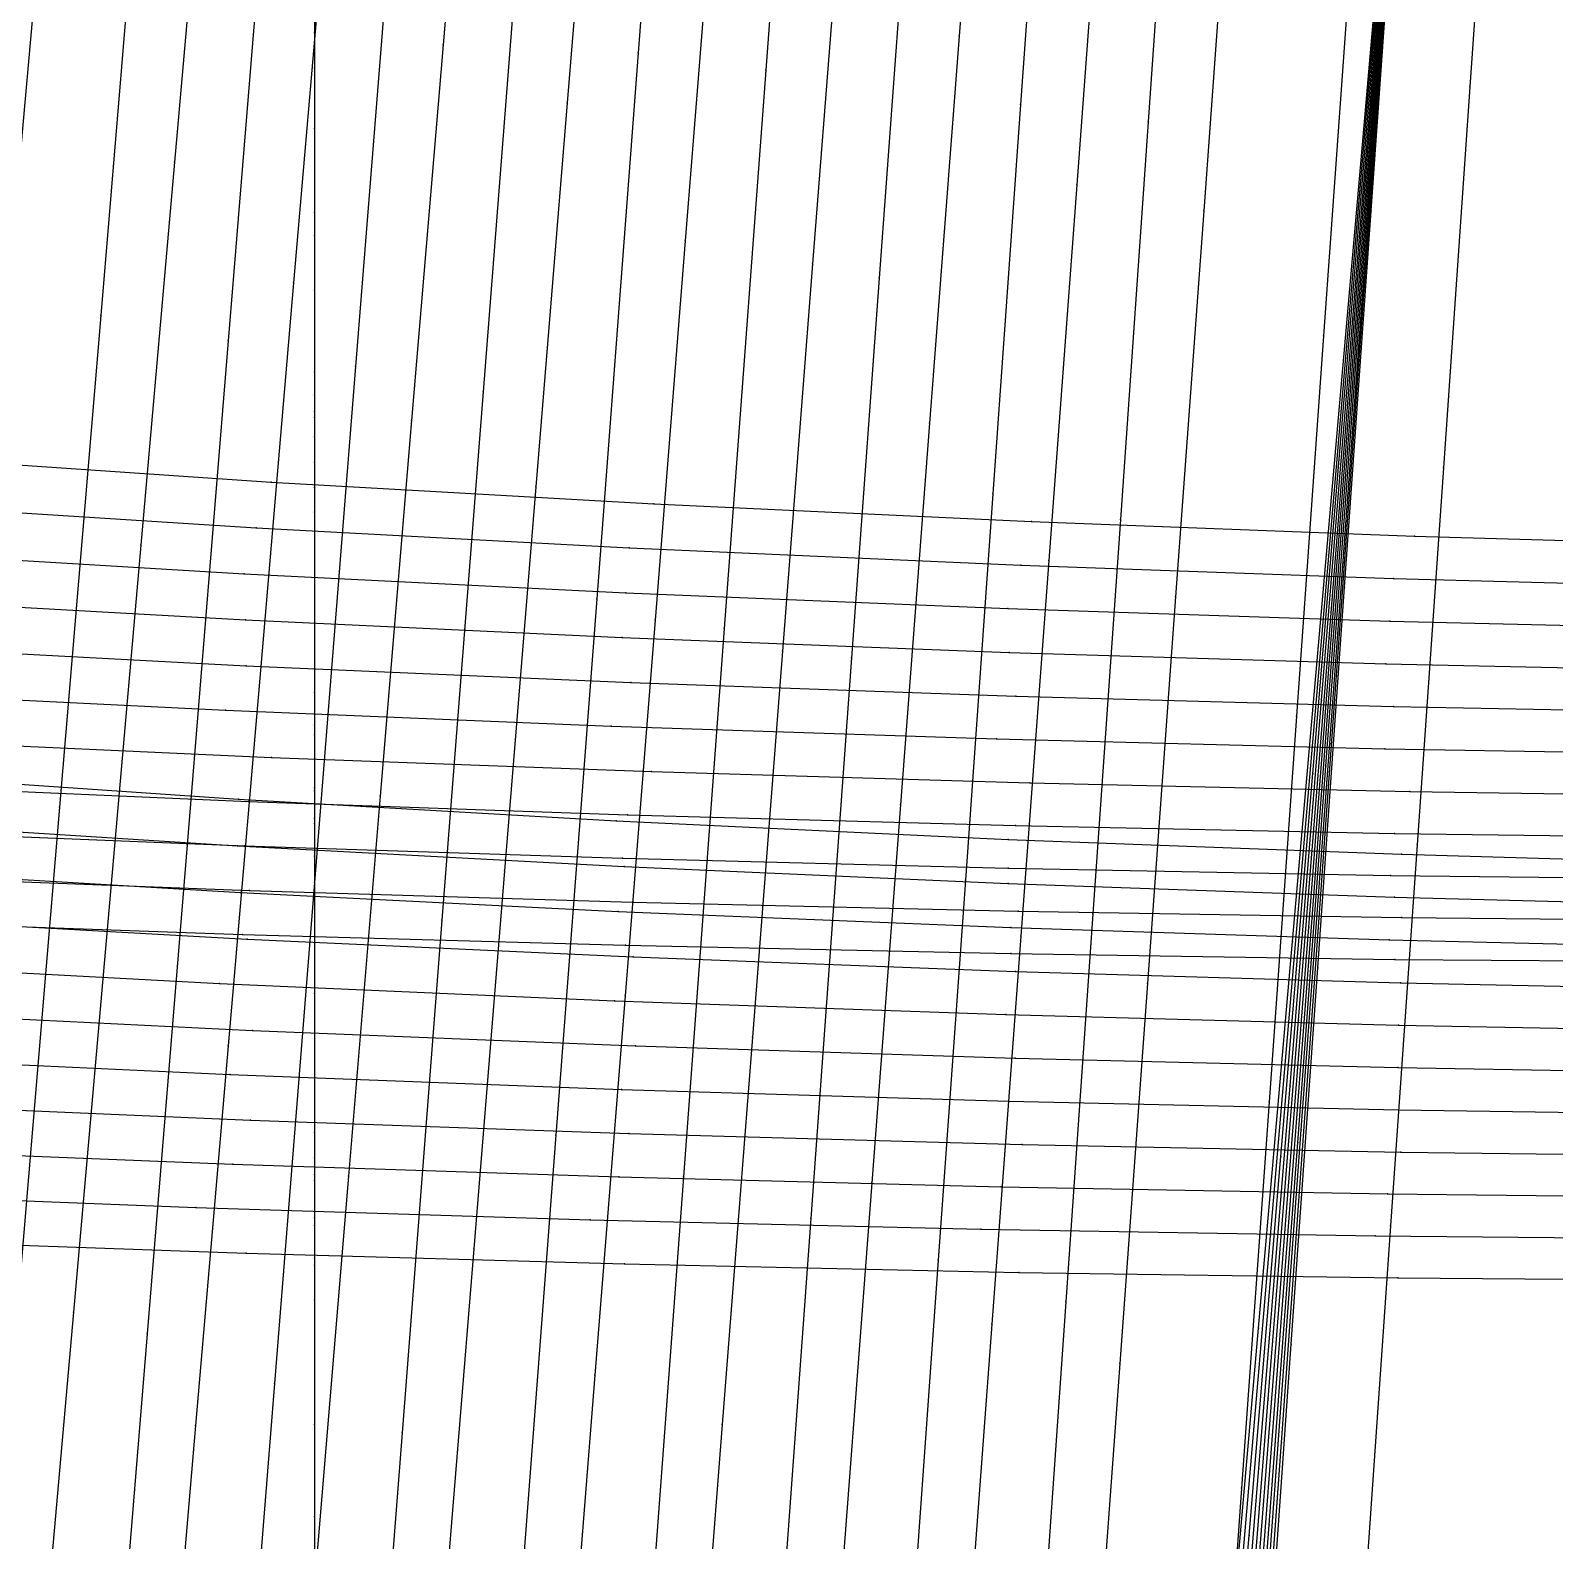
# Model space of a CAD drawing. Extents: x -2408 to 1029, y -526 to 2095.
# Drawn here: x -291.6 to -230.8, y 774.6 to 834.8 of the extents above; entities that cross this region are included whole.
import ezdxf

# ---------------------------------------------------------------- set-up
doc = ezdxf.new("R2010")
doc.units = 0

# ---------------------------------------------------------------- blocks, each defined once
blk = doc.blocks.new(' -30')
at = {"layer": '1'}
for points in [[(-411.373524, 1005.973084), (-395.741295, 1003.294762), (-380.982537, 1000.97185), (-365.812658, 998.782208), (-350.671126, 996.787103), (-335.643521, 994.987391), (-320.458902, 993.349894), (-305.476456, 991.931465), (-290.253334, 990.705195), (-275.086221, 989.677705), (-259.838398, 988.812748), (-244.782035, 988.103728), (-229.520606, 987.520225), (-214.116548, 987.083314)], [(-100.449148, -156.185824), (-101.791872, -171.446992), (-103.134596, -186.70816), (-104.482247, -202.025329), (-105.82497, -217.286495), (-107.147776, -232.321274), (-108.4905, -247.582435), (-109.843601, -262.961548), (-111.186326, -278.222715), (-112.529052, -293.483881), (-113.9153, -309.239693), (-129.520272, -310.056596), (-144.796102, -310.827887), (-159.917939, -311.495083), (-175.20457, -312.011069), (-190.49622, -312.354313), (-205.784118, -312.523858), (-221.079458, -312.526609), (-236.305912, -312.373558)], [(-36.59148, -315.480425), (-46.831846, -316.310787), (-51.691847, -316.704869), (-67.377715, -317.994652), (-66.635922, -309.541909), (-65.310522, -294.438955), (-63.969865, -279.162157), (-62.616455, -263.740033), (-61.268442, -248.379416), (-59.91503, -232.957276), (-58.596081, -217.927838), (-57.242668, -202.505697), (-55.888537, -187.075364), (-54.535126, -171.653236), (-53.20891, -156.540989), (-51.855499, -141.118854), (-50.532141, -126.039166), (-49.17873, -110.617033), (-47.835445, -95.310271), (-46.482034, -79.888139)]]:
    blk.add_lwpolyline(points, dxfattribs=at)
at = {"layer": '14'}
blk.add_lwpolyline([(-412.740637, 993.317148), (-397.798192, 990.762433), (-382.840082, 988.407382), (-367.601045, 986.208617), (-352.58876, 984.230198), (-337.53589, 982.420932), (-322.481054, 980.787744), (-306.948559, 979.311879), (-291.912577, 978.095582), (-276.394841, 977.034537), (-261.339635, 976.171484), (-245.709135, 975.431759), (-230.041771, 974.838048), (-214.56575, 974.39029)], dxfattribs=at)
at = {"layer": '3'}
for p in [(-275.086221, 989.677705), (-259.838398, 988.812748), (-244.782035, 988.103728), (-229.520606, 987.520225), (-276.394841, 977.034537), (-261.339635, 976.171484), (-245.709135, 975.431759), (-230.041771, 974.838048), (-700.956551, 366.560706), (-700.956946, 347.424119), (-700.957308, 329.884465), (-700.957624, 314.580517), (-101.791872, -171.446992), (-54.535126, -171.653236), (-103.134596, -186.70816), (-55.888537, -187.075364), (-104.482247, -202.025329), (-57.242668, -202.505697), (-105.82497, -217.286495), (-58.596081, -217.927838)]:
    blk.add_point(p, dxfattribs=at)
at = {"layer": '8'}
blk.add_lwpolyline([(-700.953674, 505.879898), (-700.95409, 485.75853), (-700.954458, 467.90115), (-700.95481, 450.86053), (-700.955198, 432.063291), (-700.955609, 412.148189), (-700.955925, 396.86254), (-700.956241, 381.576891), (-700.956551, 366.560706), (-700.956946, 347.424119), (-700.957308, 329.884465), (-700.957624, 314.580517), (-700.957934, 299.567665), (-700.958176, 287.845173)], dxfattribs=at)
blk = doc.blocks.new(' -31')
at = {"layer": '1'}
for points in [[(-412.2272, 1003.398908), (-397.015674, 1000.905477), (-382.162075, 998.66676), (-366.967246, 996.565387), (-352.064695, 994.680052), (-336.544248, 992.899487), (-321.622823, 991.366514), (-306.063224, 989.969857), (-291.275461, 988.843302), (-275.685007, 987.846192), (-260.811204, 987.051404), (-245.204271, 986.362211), (-230.354188, 985.833593), (-215.338268, 985.438519)], [(-95.751372, -160.438205), (-97.048505, -175.56631), (-98.359348, -190.8543), (-99.656482, -205.982398), (-100.953615, -221.110486), (-102.239732, -236.110072), (-103.536868, -251.238174), (-104.853515, -266.593834), (-106.150648, -281.721932), (-107.44778, -296.850032), (-108.810968, -312.748528), (-124.487154, -313.562193), (-139.9049, -314.335203), (-155.184262, -315.008965), (-170.61236, -315.538121), (-186.045396, -315.90038), (-201.521292, -316.091961), (-216.958478, -316.116997), (-232.359318, -315.984525)], [(-36.605476, -318.98546), (-46.819592, -319.813747), (-51.653008, -320.205687), (-67.358122, -321.497192), (-67.231789, -320.02193), (-65.971967, -305.310233), (-64.666787, -290.068855), (-63.365997, -274.878742), (-62.055004, -259.569495), (-60.747751, -244.303919), (-59.426088, -228.870083), (-58.115096, -213.560837), (-56.800419, -198.208568), (-55.489426, -182.899325), (-54.178433, -167.590082), (-52.892138, -152.569269), (-51.577026, -137.211934), (-50.266034, -121.902688), (-48.955041, -106.593432), (-47.651656, -91.37302), (-46.340662, -76.063769)]]:
    blk.add_lwpolyline(points, dxfattribs=at)
at = {"layer": '14'}
blk.add_lwpolyline([(-414.790129, 990.95355), (-399.380814, 988.421363), (-383.940009, 986.09023), (-368.948062, 984.016808), (-353.455415, 982.059377), (-337.922035, 980.274449), (-322.38773, 978.677124), (-307.104799, 977.312651), (-291.630691, 976.140108), (-276.427318, 975.167904), (-261.011429, 974.343856), (-245.703807, 973.672048), (-230.309778, 973.133422), (-215.019542, 972.729054)], dxfattribs=at)
at = {"layer": '3'}
for p in [(-275.685007, 987.846192), (-260.811204, 987.051404), (-245.204271, 986.362211), (-230.354188, 985.833593), (-276.427318, 975.167904), (-261.011429, 974.343856), (-245.703807, 973.672048), (-230.309778, 973.133422), (-700.956551, 365.652977), (-700.956946, 346.119563), (-700.957308, 328.216197), (-54.178433, -167.590082), (-97.048505, -175.56631), (-55.489426, -182.899325), (-98.359348, -190.8543), (-56.800419, -198.208568), (-99.656482, -205.982398), (-58.115096, -213.560837), (-100.953615, -221.110486)]:
    blk.add_point(p, dxfattribs=at)
at = {"layer": '8'}
blk.add_lwpolyline([(-700.953674, 507.861099), (-700.95409, 487.322493), (-700.954458, 469.094819), (-700.95481, 451.700844), (-700.955198, 432.513816), (-700.955609, 412.185753), (-700.955925, 396.583138), (-700.956241, 380.980522), (-700.956551, 365.652977), (-700.956946, 346.119563), (-700.957308, 328.216197), (-700.957624, 312.5949), (-700.957934, 297.270754), (-700.958176, 285.305176)], dxfattribs=at)
blk = doc.blocks.new(' -32')
at = {"layer": '1'}
for points in [[(-412.729754, 1000.827241), (-397.538175, 998.448761), (-382.453824, 996.279307), (-367.387618, 994.290134), (-352.25817, 992.460743), (-336.985857, 990.789932), (-321.817783, 989.313987), (-306.593114, 988.025551), (-291.392571, 986.935484), (-276.156874, 986.019829), (-260.936463, 985.257985), (-245.709809, 984.630858), (-230.488011, 984.128957), (-215.247587, 983.767109)], [(-89.840029, -150.404417), (-91.093047, -165.390004), (-92.344991, -180.362762), (-93.596934, -195.335512), (-94.864045, -210.489664), (-96.115987, -225.462412), (-97.384657, -240.635189), (-98.636602, -255.607938), (-99.904476, -270.771197), (-101.15642, -285.743947), (-102.408364, -300.716696), (-103.707876, -316.258354), (-119.320738, -317.060753), (-134.435872, -317.814663), (-149.433373, -318.481917), (-164.557767, -319.02038), (-179.686893, -319.407358), (-194.769774, -319.63598), (-209.903644, -319.70962), (-224.958535, -319.632813)], [(-36.619105, -322.490482), (-46.80871, -323.316803), (-51.615619, -323.706624), (-67.34035, -324.999847), (-66.602145, -316.171308), (-65.350989, -301.208161), (-64.063095, -285.805646), (-62.807046, -270.783999), (-61.484815, -254.970842), (-60.239866, -240.081928), (-58.96323, -224.81405), (-57.699529, -209.700867), (-56.422891, -194.432985), (-55.162551, -179.360005), (-53.885408, -164.086064), (-52.608772, -148.818207), (-51.332135, -133.550329), (-50.072358, -118.484087), (-48.793116, -103.185054), (-47.51648, -87.917185), (-46.235867, -72.60176)]]:
    blk.add_lwpolyline(points, dxfattribs=at)
at = {"layer": '14'}
for points in [[(-413.513017, 988.088703), (-398.371981, 985.732108), (-382.935301, 983.524182), (-367.742132, 981.534468), (-352.507979, 979.710591), (-337.27359, 978.052334), (-322.022067, 976.575291), (-307.039361, 975.32188), (-291.89249, 974.243828), (-276.303092, 973.30889), (-261.241835, 972.55637), (-245.599616, 971.918152), (-230.517079, 971.43226), (-214.931823, 971.059083)], [(-103.0801, -156.333471), (-104.738758, -176.170364), (-106.377959, -195.774548), (-107.96852, -214.797032), (-109.481255, -232.888736), (-110.88698, -249.700649), (-112.544377, -269.522458), (-113.890472, -285.621214), (-115.439358, -304.144764), (-133.292378, -305.063687), (-149.93868, -305.791969), (-165.686802, -306.34897), (-181.895576, -306.748425), (-198.109271, -306.964771), (-214.325459, -307.002336), (-230.541683, -306.865451)]]:
    blk.add_lwpolyline(points, dxfattribs=at)
at = {"layer": '3'}
for p in [(-276.156874, 986.019829), (-260.936463, 985.257985), (-245.709809, 984.630858), (-230.488011, 984.128957), (-276.303092, 973.30889), (-261.241835, 972.55637), (-245.599616, 971.918152), (-230.517079, 971.43226), (-700.956448, 369.909708), (-700.956751, 354.613812), (-700.957132, 335.431994), (-700.957472, 318.245988), (-91.093047, -165.390004), (-104.738758, -176.170364), (-55.162551, -179.360005), (-92.344991, -180.362762), (-56.422891, -194.432985), (-93.596934, -195.335512), (-106.377959, -195.774548), (-57.699529, -209.700867), (-94.864045, -210.489664), (-58.96323, -224.81405)]:
    blk.add_point(p, dxfattribs=at)
at = {"layer": '8'}
blk.add_lwpolyline([(-700.953674, 509.8423), (-700.95409, 488.886455), (-700.954458, 470.288488), (-700.95481, 452.541158), (-700.955198, 432.964349), (-700.955505, 417.481348), (-700.95582, 401.624134), (-700.956136, 385.673368), (-700.956448, 369.909708), (-700.956751, 354.613812), (-700.957132, 335.431994), (-700.957472, 318.245988), (-700.95776, 303.721027), (-700.958064, 288.378354), (-700.958176, 282.765179)], dxfattribs=at)
blk = doc.blocks.new(' -33')
at = {"layer": '1'}
for points in [[(-411.961981, 998.117372), (-396.89738, 995.876894), (-382.016764, 993.842441), (-366.648808, 991.912787), (-351.727975, 990.197473), (-336.422339, 988.611354), (-321.465682, 987.242601), (-306.512614, 986.056419), (-291.527457, 985.047648), (-276.088338, 984.177619), (-261.085788, 983.47635), (-245.656514, 982.886327), (-230.644244, 982.430943), (-215.128314, 982.099588)], [(-84.88423, -151.589275), (-86.142193, -167.007489), (-87.39111, -182.314825), (-88.640026, -197.622161), (-89.869945, -212.696667), (-91.118861, -228.004001), (-92.350239, -243.096378), (-93.599157, -258.403709), (-94.829336, -273.481381), (-96.078253, -288.788712), (-97.32717, -304.096043), (-98.605747, -319.766922), (-114.286348, -320.566445), (-129.539195, -321.322066), (-144.716191, -321.996121), (-159.977908, -322.54537), (-175.244247, -322.948611), (-190.387925, -323.196376), (-205.659296, -323.292831), (-220.881691, -323.237825), (-236.151977, -323.032284)], [(-36.094769, -325.951828), (-46.799045, -326.819305), (-51.582775, -327.206991), (-67.323875, -328.497887), (-66.058339, -313.006987), (-64.80344, -297.646285), (-63.548538, -282.285545), (-62.319356, -267.239636), (-61.064456, -251.878919), (-59.832761, -236.802251), (-58.577859, -221.441532), (-57.332091, -206.192597), (-56.077191, -190.831883), (-54.834655, -175.622509), (-53.579755, -160.261794), (-52.321054, -144.854568), (-51.066153, -129.493851), (-49.834457, -114.417185), (-48.579557, -99.056469), (-47.358103, -84.105153), (-46.103202, -68.744428)]]:
    blk.add_lwpolyline(points, dxfattribs=at)
at = {"layer": '14'}
for points in [[(-414.849779, 985.714339), (-399.248583, 983.383719), (-384.126321, 981.308307), (-368.475385, 979.341077), (-353.567356, 977.627548), (-337.876936, 975.992946), (-322.169785, 974.551018), (-306.755484, 973.340364), (-291.217941, 972.307252), (-276.025194, 971.457875), (-260.647239, 970.744228), (-245.398865, 970.170211), (-230.056463, 969.719094), (-214.797145, 969.392556)], [(-98.000106, -156.169227), (-99.658764, -176.49855), (-101.297966, -196.589424), (-102.888527, -216.084111), (-104.401261, -234.62493), (-105.806986, -251.854187), (-107.464383, -272.168058), (-108.810477, -288.666453), (-110.359364, -307.649975), (-128.086269, -308.556416), (-144.71731, -309.285635), (-160.772806, -309.863235), (-175.895349, -310.259592), (-192.274494, -310.515753), (-208.656509, -310.593876), (-225.038908, -310.495855)]]:
    blk.add_lwpolyline(points, dxfattribs=at)
at = {"layer": '3'}
for p in [(-276.088338, 984.177619), (-261.085788, 983.47635), (-245.656514, 982.886327), (-230.644244, 982.430943), (-276.025194, 971.457875), (-260.647239, 970.744228), (-245.398865, 970.170211), (-230.056463, 969.719094), (-700.956652, 358.633801), (-700.956946, 343.510434), (-700.957308, 324.879663), (-86.142193, -167.007489), (-54.834655, -175.622509), (-99.658764, -176.49855), (-87.39111, -182.314825), (-56.077191, -190.831883), (-101.297966, -196.589424), (-88.640026, -197.622161), (-57.332091, -206.192597), (-89.869945, -212.696667), (-102.888527, -216.084111), (-58.577859, -221.441532)]:
    blk.add_point(p, dxfattribs=at)
at = {"layer": '8'}
blk.add_lwpolyline([(-700.953674, 511.823502), (-700.954028, 493.650369), (-700.954378, 475.636261), (-700.954718, 458.108068), (-700.955099, 438.544343), (-700.955402, 422.943899), (-700.955714, 406.866367), (-700.95603, 390.598014), (-700.956345, 374.425076), (-700.956652, 358.633801), (-700.956946, 343.510434), (-700.957308, 324.879663), (-700.957624, 308.623679), (-700.957934, 292.676912), (-700.958176, 280.225182)], dxfattribs=at)
blk = doc.blocks.new(' -34')
at = {"layer": '1'}
for points in [[(-412.994413, 995.745823), (-397.799861, 993.576451), (-382.722518, 991.598754), (-367.483907, 989.763779), (-352.346175, 988.095232), (-337.021788, 986.577503), (-321.730588, 985.251048), (-306.590636, 984.120804), (-291.27251, 983.153903), (-276.06515, 982.352131), (-260.73121, 981.684495), (-245.392154, 981.143215), (-230.338441, 980.727177), (-214.992801, 980.435879)], [(-80.260207, -157.013433), (-81.44017, -171.825955), (-82.644465, -186.943925), (-83.837499, -201.920551), (-85.041792, -217.038513), (-86.246086, -232.156475), (-87.440475, -247.150101), (-88.644771, -262.268068), (-89.83755, -277.241455), (-91.041846, -292.359424), (-92.24614, -307.477391), (-93.504591, -323.275261), (-109.252, -324.072185), (-124.642724, -324.829594), (-140.018732, -325.510934), (-155.418019, -326.070068), (-170.821813, -326.488962), (-186.19169, -326.757586), (-201.600749, -326.874913), (-216.989871, -326.840304), (-232.398229, -326.653351)], [(-46.790519, -330.321388), (-51.726488, -330.717326), (-67.30835, -331.988258), (-66.64172, -323.64138), (-65.438223, -308.572395), (-64.232601, -293.476801), (-63.031731, -278.440717), (-61.826106, -263.345104), (-60.628775, -248.353321), (-59.423152, -233.257727), (-58.203864, -217.991015), (-56.998239, -202.895399), (-55.782061, -187.667625), (-54.576437, -172.572013), (-53.344711, -157.14957), (-52.139088, -142.05396), (-50.933465, -126.958359), (-49.736135, -111.966576), (-48.490324, -96.367776), (-47.296939, -81.425406), (-46.051128, -65.82661)]]:
    blk.add_lwpolyline(points, dxfattribs=at)
at = {"layer": '14'}
for points in [[(-415.065461, 983.214414), (-399.522486, 980.993792), (-384.239738, 978.988315), (-368.935912, 977.147014), (-353.592861, 975.459212), (-338.253338, 973.937193), (-323.189596, 972.623136), (-307.862851, 971.478358), (-292.70988, 970.517946), (-277.127204, 969.688538), (-261.377122, 968.997943), (-245.786458, 968.44933), (-230.134274, 968.026103), (-214.616884, 967.729416)], [(-92.920102, -156.004968), (-94.578761, -176.826736), (-96.217961, -197.404242), (-97.808522, -217.371158), (-99.321257, -236.361099), (-100.726982, -254.0077), (-102.384379, -274.813633), (-103.730474, -291.711672), (-105.27936, -311.155167), (-122.88965, -312.049685), (-139.505846, -312.779335), (-155.645612, -313.369464), (-172.597044, -313.824843), (-189.14234, -314.09096), (-205.690499, -314.180524), (-222.238975, -314.093077), (-238.78523, -313.828165)]]:
    blk.add_lwpolyline(points, dxfattribs=at)
at = {"layer": '3'}
for p in [(-276.06515, 982.352131), (-260.73121, 981.684495), (-245.392154, 981.143215), (-230.338441, 980.727177), (-277.127204, 969.688538), (-261.377122, 968.997943), (-245.786458, 968.44933), (-230.134274, 968.026103), (-700.956345, 373.72403), (-700.956652, 357.62448), (-700.956946, 342.205879), (-700.957308, 323.211396), (-81.44017, -171.825955), (-54.576437, -172.572013), (-94.578761, -176.826736), (-82.644465, -186.943925), (-55.782061, -187.667625), (-96.217961, -197.404242), (-83.837499, -201.920551), (-56.998239, -202.895399), (-97.808522, -217.371158), (-85.041792, -217.038513), (-58.203864, -217.991015)]:
    blk.add_point(p, dxfattribs=at)
at = {"layer": '8'}
blk.add_lwpolyline([(-700.953674, 513.804703), (-700.954028, 495.276801), (-700.954378, 476.91103), (-700.954718, 459.040651), (-700.955099, 439.09501), (-700.955402, 423.190017), (-700.955714, 406.798633), (-700.95603, 390.212692), (-700.956345, 373.72403), (-700.956652, 357.62448), (-700.956946, 342.205879), (-700.957308, 323.211396), (-700.957624, 306.638075), (-700.957934, 290.379991), (-700.958176, 277.685184)], dxfattribs=at)
blk = doc.blocks.new(' -35')
at = {"layer": '1'}
for points in [[(-414.685584, 993.510281), (-399.456029, 991.412919), (-384.066255, 989.465779), (-368.795335, 987.694646), (-353.40563, 986.063434), (-338.101332, 984.609462), (-323.08904, 983.365764), (-307.754268, 982.276277), (-292.235381, 981.344765), (-276.881329, 980.576891), (-261.513174, 979.94598), (-246.148302, 979.438741), (-230.680906, 979.043986), (-214.761059, 978.775616)], [(-75.178382, -156.82602), (-76.363233, -172.051669), (-77.564748, -187.491468), (-78.762193, -202.878946), (-79.963709, -218.318738), (-81.165225, -233.758529), (-82.363927, -249.162179), (-83.565441, -264.601967), (-84.762146, -279.979977), (-85.96366, -295.419764), (-87.165176, -310.859553), (-88.404436, -326.784325), (-104.176186, -327.575774), (-119.569133, -328.32901), (-134.74357, -329.002496), (-150.144517, -329.571386), (-165.549824, -330.008253), (-180.997066, -330.303269), (-196.40788, -330.450618), (-211.777763, -330.448873), (-227.188538, -330.296293)], [(-46.78319, -333.82473), (-51.702818, -334.219371), (-67.295289, -335.491257), (-67.202679, -334.305783), (-66.054287, -319.605575), (-64.888051, -304.676936), (-63.702103, -289.495978), (-62.523941, -274.414689), (-61.334851, -259.193508), (-60.15669, -244.112224), (-58.947935, -228.639329), (-57.769772, -213.558038), (-56.592683, -198.490496), (-55.373895, -182.88917), (-54.207329, -167.956315), (-52.988542, -152.354986), (-51.849061, -137.768841), (-50.630274, -122.167512), (-49.489065, -107.559232), (-48.310904, -92.47795), (-47.133816, -77.410409), (-45.915028, -61.809078)]]:
    blk.add_lwpolyline(points, dxfattribs=at)
at = {"layer": '14'}
for points in [[(-412.439514, 980.364073), (-397.273336, 978.319749), (-382.378851, 976.471969), (-367.445227, 974.769211), (-352.516082, 973.21241), (-337.57244, 971.813351), (-322.08609, 970.550151), (-306.369598, 969.460313), (-290.88519, 968.554393), (-275.801216, 967.815642), (-260.541089, 967.200202), (-245.411211, 966.712004), (-230.155305, 966.336682), (-214.929733, 966.076748)], [(-87.840106, -155.840719), (-89.498765, -177.154936), (-91.137966, -198.219114), (-92.728527, -218.658241), (-94.241262, -238.097298), (-95.646987, -256.161237), (-97.304385, -277.459236), (-98.650479, -294.756912), (-100.199366, -314.660378), (-117.38212, -315.528444), (-133.723495, -316.249439), (-149.729661, -316.848071), (-166.400429, -317.32482), (-182.940826, -317.628998), (-199.484468, -317.762168), (-216.02885, -317.721709), (-232.571452, -317.504998)]]:
    blk.add_lwpolyline(points, dxfattribs=at)
at = {"layer": '3'}
for p in [(-276.881329, 980.576891), (-261.513174, 979.94598), (-246.148302, 979.438741), (-230.680906, 979.043986), (-275.801216, 967.815642), (-260.541089, 967.200202), (-245.411211, 966.712004), (-230.155305, 966.336682), (-700.956345, 373.022984), (-700.956652, 356.61516), (-700.956946, 340.901323), (-700.957221, 326.178895), (-54.207329, -167.956315), (-76.363233, -172.051669), (-89.498765, -177.154936), (-55.373895, -182.88917), (-77.564748, -187.491468), (-91.137966, -198.219114), (-56.592683, -198.490496), (-78.762193, -202.878946), (-57.769772, -213.558038), (-92.728527, -218.658241), (-79.963709, -218.318738)]:
    blk.add_point(p, dxfattribs=at)
at = {"layer": '8'}
blk.add_lwpolyline([(-700.953674, 515.785904), (-700.954028, 496.90323), (-700.954378, 478.185792), (-700.954718, 459.973234), (-700.955099, 439.645677), (-700.955402, 423.436136), (-700.955714, 406.73088), (-700.95603, 389.827352), (-700.956345, 373.022984), (-700.956652, 356.61516), (-700.956946, 340.901323), (-700.957221, 326.178895), (-700.95755, 308.605239), (-700.957822, 294.027856), (-700.958098, 279.321955), (-700.958176, 275.145187)], dxfattribs=at)
blk = doc.blocks.new(' -36')
at = {"layer": '1'}
for points in [[(-411.707759, 990.66733), (-396.37825, 988.68024), (-381.338483, 986.887665), (-366.022177, 985.21425), (-350.950072, 983.715811), (-335.487168, 982.3508), (-320.384614, 981.200971), (-305.288093, 980.220022), (-290.16462, 979.389111), (-275.035308, 978.696912), (-259.899737, 978.131334), (-244.813666, 977.681409), (-229.671196, 977.337734), (-214.526717, 977.118518)], [(-69.368407, -147.064914), (-70.52591, -162.282796), (-71.699247, -177.708834), (-72.85675, -192.926705), (-74.003308, -208.000684), (-75.16081, -223.21855), (-76.318313, -238.436426), (-77.49399, -253.893231), (-78.651493, -269.111104), (-79.810639, -284.350588), (-80.968142, -299.568461), (-82.125643, -314.786335), (-83.305082, -330.292625), (-99.141903, -331.081537), (-114.155036, -331.812209), (-129.567269, -332.497333), (-144.587641, -333.061371), (-159.612023, -333.50755), (-174.995669, -333.831711), (-190.025621, -334.012844), (-205.04221, -334.055417), (-220.072959, -333.956495), (-235.103038, -333.713633)], [(-46.776857, -337.327843), (-51.675367, -337.720487), (-67.28332, -338.991051), (-66.943126, -334.541418), (-65.800352, -319.594318), (-64.657857, -304.650864), (-63.495757, -289.450985), (-62.315311, -274.011139), (-61.145822, -258.714614), (-59.965376, -243.27477), (-58.793954, -227.952949), (-57.613508, -212.513101), (-56.461324, -197.442908), (-55.280878, -182.003064), (-54.128693, -166.932872), (-52.948248, -151.493047), (-51.778758, -136.196494), (-50.598314, -120.756668), (-49.42689, -105.434828), (-48.246445, -89.995), (-47.084343, -74.795094), (-45.863193, -58.822854)]]:
    blk.add_lwpolyline(points, dxfattribs=at)
at = {"layer": '14'}
for points in [[(-414.402498, 978.215735), (-398.816805, 976.185844), (-383.511129, 974.354146), (-368.166007, 972.669229), (-352.826267, 971.136628), (-337.472426, 969.771417), (-322.421529, 968.612458), (-307.156428, 967.609448), (-292.130002, 966.77317), (-276.690177, 966.054913), (-261.092076, 965.462484), (-245.653449, 964.99914), (-230.120728, 964.650726), (-214.66927, 964.419268)], [(-81.657932, -141.186068), (-83.313349, -162.950089), (-84.968764, -184.714092), (-86.594995, -206.0944), (-88.162856, -226.707319), (-89.643165, -246.169163), (-91.006734, -264.096221), (-92.224381, -280.104814), (-93.570475, -297.802131), (-95.119362, -318.165569), (-112.206748, -319.022967), (-128.535852, -319.743429), (-144.610681, -320.351427), (-160.290547, -320.820687), (-176.996435, -321.162546), (-193.706021, -321.336039), (-210.416724, -321.336434), (-227.125966, -321.159)]]:
    blk.add_lwpolyline(points, dxfattribs=at)
at = {"layer": '3'}
for p in [(-275.035308, 978.696912), (-259.899737, 978.131334), (-244.813666, 977.681409), (-229.671196, 977.337734), (-276.690177, 966.054913), (-261.092076, 965.462484), (-245.653449, 964.99914), (-230.120728, 964.650726), (-700.956345, 372.321923), (-700.956652, 355.605825), (-700.956946, 339.596753), (-700.957221, 324.597717), (-70.52591, -162.282796), (-83.313349, -162.950089), (-54.128693, -166.932872), (-71.699247, -177.708834), (-55.280878, -182.003064), (-84.968764, -184.714092), (-72.85675, -192.926705), (-56.461324, -197.442908), (-86.594995, -206.0944), (-74.003308, -208.000684), (-57.613508, -212.513101)]:
    blk.add_point(p, dxfattribs=at)
at = {"layer": '8'}
blk.add_lwpolyline([(-700.953674, 517.767105), (-700.954028, 498.52966), (-700.954378, 479.460557), (-700.954718, 460.90582), (-700.955099, 440.196339), (-700.955402, 423.682258), (-700.955714, 406.66315), (-700.95603, 389.442035), (-700.956345, 372.321923), (-700.956652, 355.605825), (-700.956946, 339.596753), (-700.957221, 324.597717), (-700.95755, 306.693891), (-700.957822, 291.84263), (-700.958098, 276.860416), (-700.958176, 272.605171)], dxfattribs=at)
blk = doc.blocks.new(' -37')
at = {"layer": '1'}
for points in [[(-414.263749, 988.626039), (-399.012783, 986.705536), (-383.641677, 984.924804), (-368.25393, 983.293401), (-353.013124, 981.827192), (-337.595151, 980.512537), (-322.249929, 979.387267), (-306.805765, 978.425619), (-291.410465, 977.617821), (-275.951208, 976.945654), (-260.851131, 976.413247), (-245.383191, 975.982942), (-230.272819, 975.66794), (-214.800353, 975.469849)], [(-64.70213, -152.2468), (-65.838876, -167.529269), (-66.952574, -182.501879), (-68.066272, -197.474488), (-69.217031, -212.94534), (-70.330728, -227.917937), (-71.444426, -242.890543), (-72.581959, -258.183594), (-73.695657, -273.156189), (-74.81739, -288.23683), (-75.931088, -303.209436), (-77.044785, -318.182043), (-78.206615, -333.801727), (-94.07087, -334.585086), (-109.086264, -335.310046), (-124.104209, -335.978415), (-139.330658, -336.559415), (-154.356535, -337.020699), (-169.482145, -337.362507), (-184.513669, -337.573189), (-200.0298, -337.649394), (-215.062681, -337.581749), (-230.079625, -337.371635)], [(-46.771507, -340.831337), (-51.650178, -341.222437), (-67.272859, -342.494316), (-66.084502, -326.620334), (-64.961208, -311.615444), (-63.822191, -296.400515), (-62.698897, -281.395621), (-61.551281, -266.065857), (-60.427986, -251.060959), (-59.297045, -235.953924), (-58.173751, -220.949029), (-57.032149, -205.699593), (-55.908856, -190.694718), (-54.777913, -175.587665), (-53.654619, -160.582767), (-52.507005, -145.253002), (-51.383711, -130.248104), (-50.24211, -114.998673), (-49.118816, -99.993788), (-47.979797, -84.778843), (-46.856502, -69.773948), (-45.731105, -54.740979)]]:
    blk.add_lwpolyline(points, dxfattribs=at)
at = {"layer": '14'}
for points in [[(-401.005905, 974.154058), (-385.290081, 972.331459), (-369.534435, 970.658148), (-353.784975, 969.144298), (-338.021741, 967.806655), (-322.581244, 966.681091), (-306.953977, 965.713478), (-291.605429, 964.913202), (-275.873302, 964.232931), (-260.7973, 963.703712), (-245.111403, 963.272636), (-230.031804, 962.968394), (-214.92123, 962.770408)], [(-76.577931, -140.694582), (-78.233347, -162.950072), (-79.888761, -185.205543), (-81.514992, -207.068673), (-83.082854, -228.147085), (-84.563161, -248.048402), (-85.926731, -266.380292), (-87.144377, -282.750393), (-88.490472, -300.84735), (-90.039358, -321.670761), (-108.79075, -322.59944), (-125.341574, -323.318849), (-141.467044, -323.921672), (-156.851784, -324.381672), (-173.553632, -324.73131), (-190.259175, -324.918217), (-206.965845, -324.935832), (-223.671071, -324.777599)]]:
    blk.add_lwpolyline(points, dxfattribs=at)
at = {"layer": '3'}
for p in [(-275.951208, 976.945654), (-260.851131, 976.413247), (-245.383191, 975.982942), (-230.272819, 975.66794), (-275.873302, 964.232931), (-260.7973, 963.703712), (-245.111403, 963.272636), (-230.031804, 962.968394), (-700.956551, 360.206516), (-700.956849, 343.627916), (-700.957132, 327.975094), (-78.233347, -162.950072), (-65.838876, -167.529269), (-54.777913, -175.587665), (-66.952574, -182.501879), (-79.888761, -185.205543), (-55.908856, -190.694718), (-68.066272, -197.474488), (-57.032149, -205.699593), (-81.514992, -207.068673), (-69.217031, -212.94534), (-58.173751, -220.949029)]:
    blk.add_point(p, dxfattribs=at)
at = {"layer": '8'}
blk.add_lwpolyline([(-700.953674, 519.748306), (-700.954028, 500.156092), (-700.954378, 480.735319), (-700.954718, 461.838403), (-700.955001, 446.185582), (-700.955299, 429.606974), (-700.955609, 412.411159), (-700.955925, 394.906745), (-700.956241, 377.402331), (-700.956551, 360.206516), (-700.956849, 343.627916), (-700.957132, 327.975094), (-700.957472, 309.078169), (-700.95776, 293.107232), (-700.958026, 278.372579), (-700.958176, 270.065174)], dxfattribs=at)
blk = doc.blocks.new(' -38')
at = {"layer": '1'}
for points in [[(-413.372675, 986.16768), (-398.380012, 984.364779), (-383.091149, 982.670512), (-368.117008, 981.152869), (-352.798464, 979.750458), (-337.528291, 978.518327), (-322.182504, 977.456847), (-306.84007, 976.557031), (-291.476278, 975.798552), (-276.106656, 975.171751), (-261.044984, 974.676492), (-245.667599, 974.280945), (-230.429886, 973.992507), (-215.048551, 973.822596)], [(-59.655531, -152.448799), (-60.778149, -167.874637), (-61.897461, -183.255028), (-63.02008, -198.680873), (-64.122376, -213.827451), (-65.244994, -229.253291), (-66.367614, -244.679141), (-67.489424, -260.09386), (-68.612044, -275.519705), (-69.711253, -290.623867), (-70.833872, -306.049707), (-71.956493, -321.475549), (-73.108845, -337.309914), (-89.036407, -338.090877), (-104.18516, -338.817551), (-119.336368, -339.489705), (-134.819004, -340.082836), (-149.977889, -340.555754), (-165.194636, -340.912818), (-180.359181, -341.142881), (-195.518846, -341.239769), (-210.685109, -341.197477), (-225.869472, -341.010858)], [(-46.767049, -344.334946), (-51.629158, -344.72472), (-67.26356, -345.99762), (-66.97114, -342.010342), (-65.865256, -326.931109), (-64.760455, -311.866618), (-63.628014, -296.425219), (-62.506484, -281.132614), (-61.374045, -265.691257), (-60.261109, -250.515838), (-59.128669, -235.074469), (-58.019185, -219.94611), (-56.886746, -204.504754), (-55.756917, -189.098967), (-54.624477, -173.65759), (-53.504059, -158.380151), (-52.371619, -142.938777), (-51.270158, -127.919824), (-50.137718, -112.478447), (-49.024783, -97.30303), (-47.892343, -81.861652), (-46.767913, -66.529503)]]:
    blk.add_lwpolyline(points, dxfattribs=at)
at = {"layer": '14'}
for points in [[(-414.648144, 973.527202), (-399.431742, 971.701881), (-384.198246, 970.019139), (-368.926756, 968.472011), (-353.664202, 967.07645), (-337.813999, 965.804227), (-322.567313, 964.756413), (-307.46852, 963.872489), (-291.787586, 963.100163), (-276.573298, 962.480341), (-261.190993, 961.973783), (-245.947095, 961.584031), (-230.551053, 961.299384), (-215.148676, 961.123001)], [(-72.600103, -155.347952), (-73.706597, -170.552203), (-74.808766, -185.697042), (-76.434997, -208.042974), (-78.002859, -229.586858), (-79.483167, -249.927671), (-80.846736, -268.664389), (-82.064383, -285.395989), (-83.410477, -303.89259), (-84.959364, -325.175972), (-103.62927, -326.094491), (-120.180972, -326.813851), (-136.378517, -327.425353), (-153.498207, -327.945001), (-170.366479, -328.304537), (-187.238479, -328.503487), (-204.111576, -328.533374), (-220.983138, -328.385723), (-237.850496, -328.05206)]]:
    blk.add_lwpolyline(points, dxfattribs=at)
at = {"layer": '3'}
for p in [(-276.106656, 975.171751), (-261.044984, 974.676492), (-245.667599, 974.280945), (-230.429886, 973.992507), (-276.573298, 962.480341), (-261.190993, 961.973783), (-245.947095, 961.584031), (-230.551053, 961.299384), (-700.956551, 359.298787), (-700.956849, 342.419967), (-700.957132, 326.483707), (-60.778149, -167.874637), (-73.706597, -170.552203), (-54.624477, -173.65759), (-61.897461, -183.255028), (-74.808766, -185.697042), (-55.756917, -189.098967), (-63.02008, -198.680873), (-56.886746, -204.504754), (-76.434997, -208.042974), (-64.122376, -213.827451), (-58.019185, -219.94611)]:
    blk.add_point(p, dxfattribs=at)
at = {"layer": '8'}
blk.add_lwpolyline([(-700.953674, 521.729507), (-700.954028, 501.782521), (-700.954378, 482.010081), (-700.954718, 462.770986), (-700.955001, 446.834736), (-700.955299, 429.955916), (-700.955609, 412.448723), (-700.955925, 394.627342), (-700.956241, 376.805981), (-700.956551, 359.298787), (-700.956849, 342.419967), (-700.957132, 326.483707), (-700.957392, 311.804195), (-700.957694, 294.729498), (-700.957982, 278.448017), (-700.958176, 267.525177)], dxfattribs=at)
blk = doc.blocks.new(' -39')
at = {"layer": '1'}
for points in [[(-413.037278, 983.82356), (-397.774347, 982.065886), (-382.579807, 980.454566), (-367.123919, 978.962105), (-351.900996, 977.644657), (-336.915861, 976.507577), (-321.668238, 975.517878), (-306.435503, 974.680333), (-291.172075, 973.974802), (-275.906719, 973.39406), (-260.634175, 972.92972), (-245.262398, 972.569122), (-229.984739, 972.31231), (-214.791414, 972.174482)], [(-54.901841, -156.782888), (-55.997346, -172.161399), (-57.078074, -187.332486), (-58.173579, -202.710995), (-59.27038, -218.107693), (-60.365885, -233.486202), (-61.461389, -248.864711), (-62.536286, -263.953912), (-63.631791, -279.332419), (-64.712761, -294.506884), (-65.808267, -309.885393), (-66.903773, -325.263905), (-68.011785, -340.817986), (-83.960582, -341.594764), (-99.111524, -342.317524), (-113.913382, -342.973938), (-129.592892, -343.580628), (-144.753381, -344.06576), (-159.970925, -344.442322), (-175.137054, -344.697914), (-190.275561, -344.824503), (-205.44389, -344.815251), (-220.612687, -344.663927), (-235.778126, -344.362994)], [(-46.763444, -347.83886), (-51.949772, -348.254585), (-67.255349, -349.501114), (-66.458314, -338.412496), (-65.379945, -323.409859), (-64.298797, -308.368561), (-63.194304, -293.002476), (-62.085663, -277.578708), (-60.981169, -262.212622), (-59.877888, -246.863432), (-58.773394, -231.49735), (-57.680081, -216.28681), (-56.575588, -200.920725), (-55.482244, -185.709765), (-54.377751, -170.343697), (-53.284437, -155.133151), (-52.179942, -139.767061), (-51.078603, -124.444859), (-49.97411, -109.078779), (-48.89256, -94.031883), (-47.788067, -78.665805), (-46.693746, -63.441231)]]:
    blk.add_lwpolyline(points, dxfattribs=at)
at = {"layer": '14'}
for points in [[(-402.085336, 969.767782), (-386.442277, 968.085819), (-370.807059, 966.548447), (-355.158406, 965.167085), (-339.829887, 963.982651), (-324.211107, 962.949385), (-308.759855, 962.082264), (-293.609688, 961.367241), (-278.044998, 960.760334), (-262.319546, 960.2692), (-246.748947, 959.896897), (-231.040638, 959.631903), (-215.351973, 959.477067)], [(-66.967937, -147.432511), (-68.073349, -162.950088), (-69.178761, -178.467665), (-70.275525, -193.863853), (-71.354995, -209.017263), (-72.922857, -231.026639), (-74.403165, -251.80694), (-75.766733, -270.94848), (-76.98438, -288.041587), (-78.330474, -306.937831), (-79.87936, -328.681183), (-98.14022, -329.574564), (-114.434603, -330.284646), (-130.482904, -330.899735), (-147.249324, -331.43062), (-164.112816, -331.823005), (-180.980502, -332.061917), (-197.849736, -332.137332), (-214.717899, -332.039229), (-231.582355, -331.757586)]]:
    blk.add_lwpolyline(points, dxfattribs=at)
at = {"layer": '3'}
for p in [(-275.906719, 973.39406), (-260.634175, 972.92972), (-245.262398, 972.569122), (-229.984739, 972.31231), (-278.044998, 960.760334), (-262.319546, 960.2692), (-246.748947, 959.896897), (-231.040638, 959.631903), (-700.956551, 358.391039), (-700.956849, 341.212017), (-700.957132, 324.99232), (-68.073349, -162.950088), (-54.377751, -170.343697), (-55.997346, -172.161399), (-69.178761, -178.467665), (-55.482244, -185.709765), (-57.078074, -187.332486), (-70.275525, -193.863853), (-56.575588, -200.920725), (-58.173579, -202.710995), (-71.354995, -209.017263), (-57.680081, -216.28681), (-59.27038, -218.107693)]:
    blk.add_point(p, dxfattribs=at)
at = {"layer": '8'}
blk.add_lwpolyline([(-700.953674, 523.710709), (-700.954028, 503.40895), (-700.954378, 483.28485), (-700.954718, 463.703569), (-700.955001, 447.48388), (-700.955299, 430.304858), (-700.955609, 412.486286), (-700.955925, 394.347959), (-700.956241, 376.209612), (-700.956551, 358.391039), (-700.956849, 341.212017), (-700.957132, 324.99232), (-700.957392, 310.051738), (-700.957694, 292.673349), (-700.957982, 276.102293), (-700.958176, 264.98518)], dxfattribs=at)
blk = doc.blocks.new(' -40')
at = {"layer": '1'}
for points in [[(-413.422716, 981.60052), (-398.162352, 979.909589), (-382.954434, 978.356849), (-367.666352, 976.938653), (-352.4565, 975.682118), (-337.142443, 974.578416), (-321.937139, 973.643077), (-306.604028, 972.846223), (-291.515443, 972.188616), (-276.171575, 971.640138), (-260.908913, 971.207985), (-245.558737, 970.877499), (-230.243138, 970.646141), (-214.890014, 970.529725)], [(-49.116223, -146.518771), (-50.16535, -161.557697), (-51.224546, -176.740962), (-52.273251, -191.773832), (-53.332446, -206.957082), (-54.398895, -222.244329), (-55.458089, -237.427587), (-56.517284, -252.610845), (-57.595127, -268.061416), (-58.654322, -283.244669), (-59.704674, -298.30116)], [(-46.760602, -351.342583), (-51.930402, -351.756984), (-67.248149, -353.004608), (-66.886593, -347.874671), (-65.835405, -332.959915), (-64.78317, -318.0303), (-63.713644, -302.855353), (-62.623366, -287.385957), (-61.553839, -272.211011), (-60.483517, -257.02478), (-59.413992, -241.849848), (-58.356571, -226.846667), (-57.287044, -211.671721), (-56.229515, -196.667001), (-55.159988, -181.492049), (-54.102567, -166.488866), (-53.033042, -151.313935), (-51.963515, -136.138987), (-50.89402, -120.964486), (-49.808592, -105.563913), (-48.739066, -90.388973), (-47.648785, -74.919554), (-46.579259, -59.744614)]]:
    blk.add_lwpolyline(points, dxfattribs=at)
at = {"layer": '14'}
for points in [[(-414.010709, 968.883692), (-398.955574, 967.222322), (-383.862224, 965.686938), (-368.779677, 964.287542), (-353.685798, 963.03627), (-337.984267, 961.906359), (-322.961655, 960.982098), (-307.208543, 960.160624), (-291.804326, 959.4903), (-276.026341, 958.929114), (-260.955345, 958.503785), (-245.236538, 958.169516), (-230.130797, 957.950152), (-214.947815, 957.829879)], [(-61.887938, -147.104309), (-62.99335, -162.950068), (-64.098761, -178.795828), (-65.195526, -194.517631), (-66.274995, -209.991522), (-67.842857, -232.466376), (-69.323164, -253.686154), (-70.686734, -273.232537), (-71.90438, -290.687148), (-73.250475, -309.983028), (-74.799361, -332.186356), (-92.667467, -333.055488), (-108.708097, -333.755795), (-124.600046, -334.372734), (-141.001946, -334.911093), (-157.860668, -335.33399), (-174.724047, -335.610859), (-191.589448, -335.730274), (-208.454237, -335.680808), (-225.315768, -335.451036)]]:
    blk.add_lwpolyline(points, dxfattribs=at)
at = {"layer": '3'}
for p in [(-276.171575, 971.640138), (-260.908913, 971.207985), (-245.558737, 970.877499), (-230.243138, 970.646141), (-276.026341, 958.929114), (-260.955345, 958.503785), (-245.236538, 958.169516), (-230.130797, 957.950152), (-700.956448, 363.470379), (-700.956751, 345.738095), (-700.95704, 328.873445), (-50.16535, -161.557697), (-62.99335, -162.950068), (-54.102567, -166.488866), (-51.224546, -176.740962), (-64.098761, -178.795828), (-55.159988, -181.492049), (-52.273251, -191.773832), (-65.195526, -194.517631), (-56.229515, -196.667001), (-53.332446, -206.957082), (-66.274995, -209.991522), (-57.287044, -211.671721)]:
    blk.add_point(p, dxfattribs=at)
at = {"layer": '8'}
for points in [[(-700.953674, 525.69191), (-700.954028, 505.035382), (-700.9543, 489.088583), (-700.954629, 469.86405), (-700.954904, 453.758589), (-700.955198, 436.568576), (-700.955505, 418.619392), (-700.95582, 400.236382), (-700.956136, 381.744936), (-700.956448, 363.470379), (-700.956751, 345.738095), (-700.95704, 328.873445), (-700.957308, 313.201809), (-700.957624, 294.724398), (-700.95788, 279.717548), (-700.958125, 265.40157), (-700.958176, 262.445183)], [(-98.775368, -61.404266), (-100.315646, -78.78272), (-101.687985, -94.226278), (-103.176894, -110.943376), (-104.645479, -127.391194), (-106.003586, -142.561109), (-107.309871, -157.10961), (-108.903978, -174.801196), (-110.262944, -189.836187), (-111.727827, -206.002101), (-113.200519, -222.216037), (-114.531392, -236.837209), (-115.83477, -251.123543)]]:
    blk.add_lwpolyline(points, dxfattribs=at)

msp = doc.modelspace()

# ---------------------------------------------------------------- block references
at = {"layer": '1'}
for name, p in [(' -32', (-184.050523, 999.622732)), (' -30', (-184.050297, 1001.000083)), (' -31', (-184.050388, 1000.311413)), (' -33', (-184.050694, 998.934067)), (' -34', (-184.050758, 998.245407)), (' -35', (-184.051047, 997.556724)), (' -36', (-184.051123, 996.868036)), (' -37', (-184.051318, 996.179365)), (' -38', (-184.051331, 995.490688)), (' -39', (-184.051506, 994.802025)), (' -40', (-184.051738, 994.113352)), (' -32', (420.69429, 460.98861)), (' -30', (420.69429, 460.98861)), (' -34', (420.69429, 460.98861)), (' -33', (420.69429, 460.98861)), (' -35', (420.69429, 460.98861)), (' -31', (420.69429, 460.98861)), (' -36', (420.69429, 460.98861)), (' -38', (420.69429, 460.98861)), (' -37', (420.69429, 460.98861)), (' -39', (420.69429, 460.98861)), (' -40', (420.69429, 460.98861)), (' -32', (-6.918598, -172.870121)), (' -30', (-6.907502, -172.870213)), (' -38', (-6.951881, -172.870051)), (' -36', (-6.940789, -172.870126)), (' -34', (-6.929678, -172.869999)), (' -39', (-6.957418, -172.869929)), (' -37', (-6.946326, -172.869989)), (' -35', (-6.935229, -172.87)), (' -33', (-6.924133, -172.870029)), (' -31', (-6.913053, -172.870221)), (' -40', (-6.962963, -172.869906))]:
    msp.add_blockref(name, p, dxfattribs=at)

doc.saveas('drawing.dxf')
